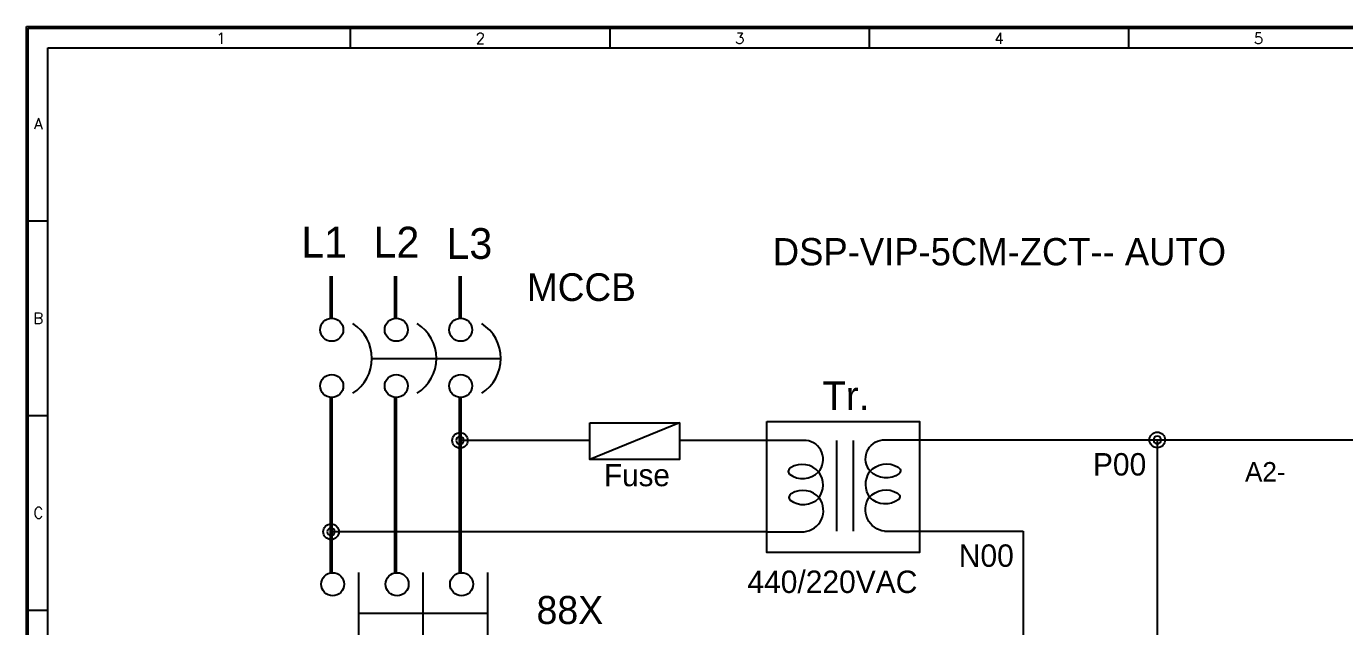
# Model space of a CAD drawing. Header units: millimetres. Extents: x 77 to 917, y 105 to 1108.
# Drawn here: x 509.9 to 713.2, y 902.5 to 995.1 of the extents above; entities that cross this region are included whole.
import ezdxf
from ezdxf.enums import TextEntityAlignment as Align

# ---------------------------------------------------------------- set-up
doc = ezdxf.new("R2010")
doc.units = ezdxf.units.MM
for name, color, linetype in [('20', 2, 'Continuous'), ('30', 3, 'Continuous'), ('4', 133, 'Continuous'), ('70', 7, 'Continuous'), ('ASHADE', 7, 'Continuous')]:
    doc.layers.add(name, color=color, linetype=linetype)
doc.styles.add('ghs', font='NGULIM.TTF')
doc.styles.add('SIMPLEX', font='SIMPLEX')

msp = doc.modelspace()

# ---------------------------------------------------------------- linework, layer by layer
for p, q in [((563.225, 943.866), (583.105, 943.866)), ((663.637, 917.228), (663.637, 793.482)), ((561.146, 904.575), (581.026, 904.575))]:
    msp.add_line(p, q)
at = {"layer": '20', "color": 7}
for p, q in [((513.234, 991.757), (886.634, 991.757)), ((513.234, 753.057), (513.234, 991.757))]:
    msp.add_line(p, q, dxfattribs=at)
at = {"layer": '30', "color": 7}
for p, q in [((559.934, 991.757), (559.934, 995.057)), ((599.934, 991.757), (599.934, 995.057)), ((639.934, 991.757), (639.934, 995.057)), ((679.934, 991.757), (679.934, 995.057)), ((509.934, 965.057), (513.234, 965.057)), ((509.934, 935.057), (513.234, 935.057)), ((509.934, 905.057), (513.234, 905.057))]:
    msp.add_line(p, q, dxfattribs=at)
at = {"layer": '4', "color": 0}
for centre in [(576.803, 931.218), (684.315, 931.305), (556.923, 917.142)]:
    msp.add_circle(centre, 1.2, dxfattribs=at)
at = {"layer": '70', "color": 7}
for p, q in [((509.934, 725.057), (509.934, 995.057)), ((509.934, 995.057), (889.934, 995.057)), ((510.234, 725.357), (510.234, 994.757)), ((510.234, 994.757), (889.634, 994.757))]:
    msp.add_line(p, q, dxfattribs=at)
at = {"layer": 'ASHADE', "color": 7, "linetype": 'ByBlock', "lineweight": 50, "ltscale": 2}
for p, q in [((556.923, 956.536), (556.923, 950.057)), ((566.863, 956.536), (566.863, 950.057)), ((576.803, 956.536), (576.803, 950.057)), ((556.923, 937.842), (556.923, 910.816)), ((566.863, 937.842), (566.863, 910.816)), ((576.803, 937.842), (576.803, 910.816))]:
    msp.add_line(p, q, dxfattribs=at)
at = {"layer": 'ASHADE', "ltscale": 2}
for p, q in [((610.651, 933.933), (596.833, 928.257)), ((596.833, 931.218), (576.803, 931.218)), ((624.135, 931.218), (610.651, 931.218)), ((630.18, 931.218), (624.135, 931.218)), ((634.843, 931.218), (634.843, 917.228)), ((637.434, 931.218), (637.434, 917.228)), ((641.949, 931.305), (647.625, 931.305)), ((647.625, 931.305), (809.393, 931.305)), ((684.315, 931.305), (684.315, 876.02)), ((594.004, 917.142), (556.923, 917.142)), ((624.135, 917.142), (594.004, 917.142)), ((624.135, 917.142), (629.859, 917.142)), ((642.27, 917.228), (663.637, 917.228)), ((561.146, 910.857), (561.146, 898.294)), ((571.086, 910.857), (571.086, 898.294)), ((581.026, 910.857), (581.026, 898.294))]:
    msp.add_line(p, q, dxfattribs=at)
at = {"layer": 'ASHADE'}
msp.add_lwpolyline([(596.833, 933.933), (610.651, 933.933), (610.651, 928.257), (596.833, 928.257)], close=True, dxfattribs=at)
at = {"layer": 'ASHADE', "ltscale": 2}
msp.add_lwpolyline([(624.135, 934.155), (647.625, 934.155), (647.625, 913.946), (624.135, 913.946)], close=True, dxfattribs=at)
for points in [[(629.859, 917.142, 0.5644393), (632.269, 922.291, 0.3776145), (627.881, 922.995, 0.5214253), (627.692, 922.032, 0.3768363), (632.123, 922.323, 0.3151835), (632.166, 926.296, 0.3776145), (627.779, 927, 0.5214253), (627.589, 926.037, 0.3826417), (632.08, 926.382, 0.6020814), (630.18, 931.218)], [(642.27, 917.228, -0.5644393), (639.861, 922.378, -0.3776145), (644.248, 923.082, -0.5214253), (644.438, 922.118, -0.3768363), (640.006, 922.41, -0.3151835), (639.963, 926.382, -0.3776145), (644.351, 927.086, -0.5214253), (644.54, 926.123, -0.3826417), (640.049, 926.469, -0.6020814), (641.949, 931.305)]]:
    msp.add_lwpolyline(points, format="xyb", dxfattribs=at)
for centre in [(557.025, 948.281), (566.965, 948.281), (576.905, 948.281), (557.025, 939.617), (566.965, 939.617), (576.905, 939.617), (557.163, 909.055), (567.103, 909.055), (577.043, 909.055)]:
    msp.add_circle(centre, 1.778, dxfattribs=at)
for centre, radius, start, end in [((556.892, 943.866), 6.333, 302.22193, 57.77807), ((566.832, 943.866), 6.333, 302.22193, 57.77807), ((576.772, 943.866), 6.333, 302.22193, 57.77807), ((576.803, 931.218), 0.593, 0, 180), ((576.803, 931.218), 0.593, 180, 0), ((684.315, 931.305), 0.593, 0, 180), ((684.315, 931.305), 0.593, 180, 0), ((556.923, 917.142), 0.593, 0, 180), ((556.923, 917.142), 0.593, 180, 0)]:
    msp.add_arc(centre, radius, start, end, dxfattribs=at)

# ---------------------------------------------------------------- texts
at = {"layer": '30', "color": 7, "style": 'SIMPLEX'}
for s, p in [('1', (539.934, 993.211)), ('2', (579.934, 993.211)), ('3', (619.934, 993.211)), ('4', (659.934, 993.211)), ('5', (699.934, 993.211)), ('A', (511.784, 980.057)), ('B', (511.784, 950.057)), ('C', (511.784, 920.057))]:
    msp.add_text(s, height=1.7, dxfattribs=at).set_placement(p, align=Align.MIDDLE)
at = {"layer": 'ASHADE', "ltscale": 2, "style": 'ghs'}
for s, height, p in [('L1', 4.7416, (552.331, 959.422)), ('L2', 4.7416, (563.473, 959.422)), ('L3', 4.7416, (574.714, 959.211)), ('DSP-VIP-5CM-ZCT-- AUTO', 4.2, (625.027, 958.218)), ('MCCB', 4.2675, (587.118, 952.719)), ('Tr.', 4.4382, (632.667, 935.896)), ('Fuse', 3.414, (599.01, 924.162)), ('A2-', 3, (697.848, 924.885)), ('440/220VAC', 3.4566, (621.11, 907.699)), ('88X', 4.3208, (588.597, 902.92))]:
    msp.add_text(s, height=height, dxfattribs=at).set_placement(p)
at = {"layer": 'ASHADE', "color": 3, "ltscale": 2, "style": 'ghs'}
for s, p in [('P00', (674.389, 925.809)), ('N00', (653.711, 911.732))]:
    msp.add_text(s, height=3.4566, dxfattribs=at).set_placement(p)

doc.saveas('drawing.dxf')
